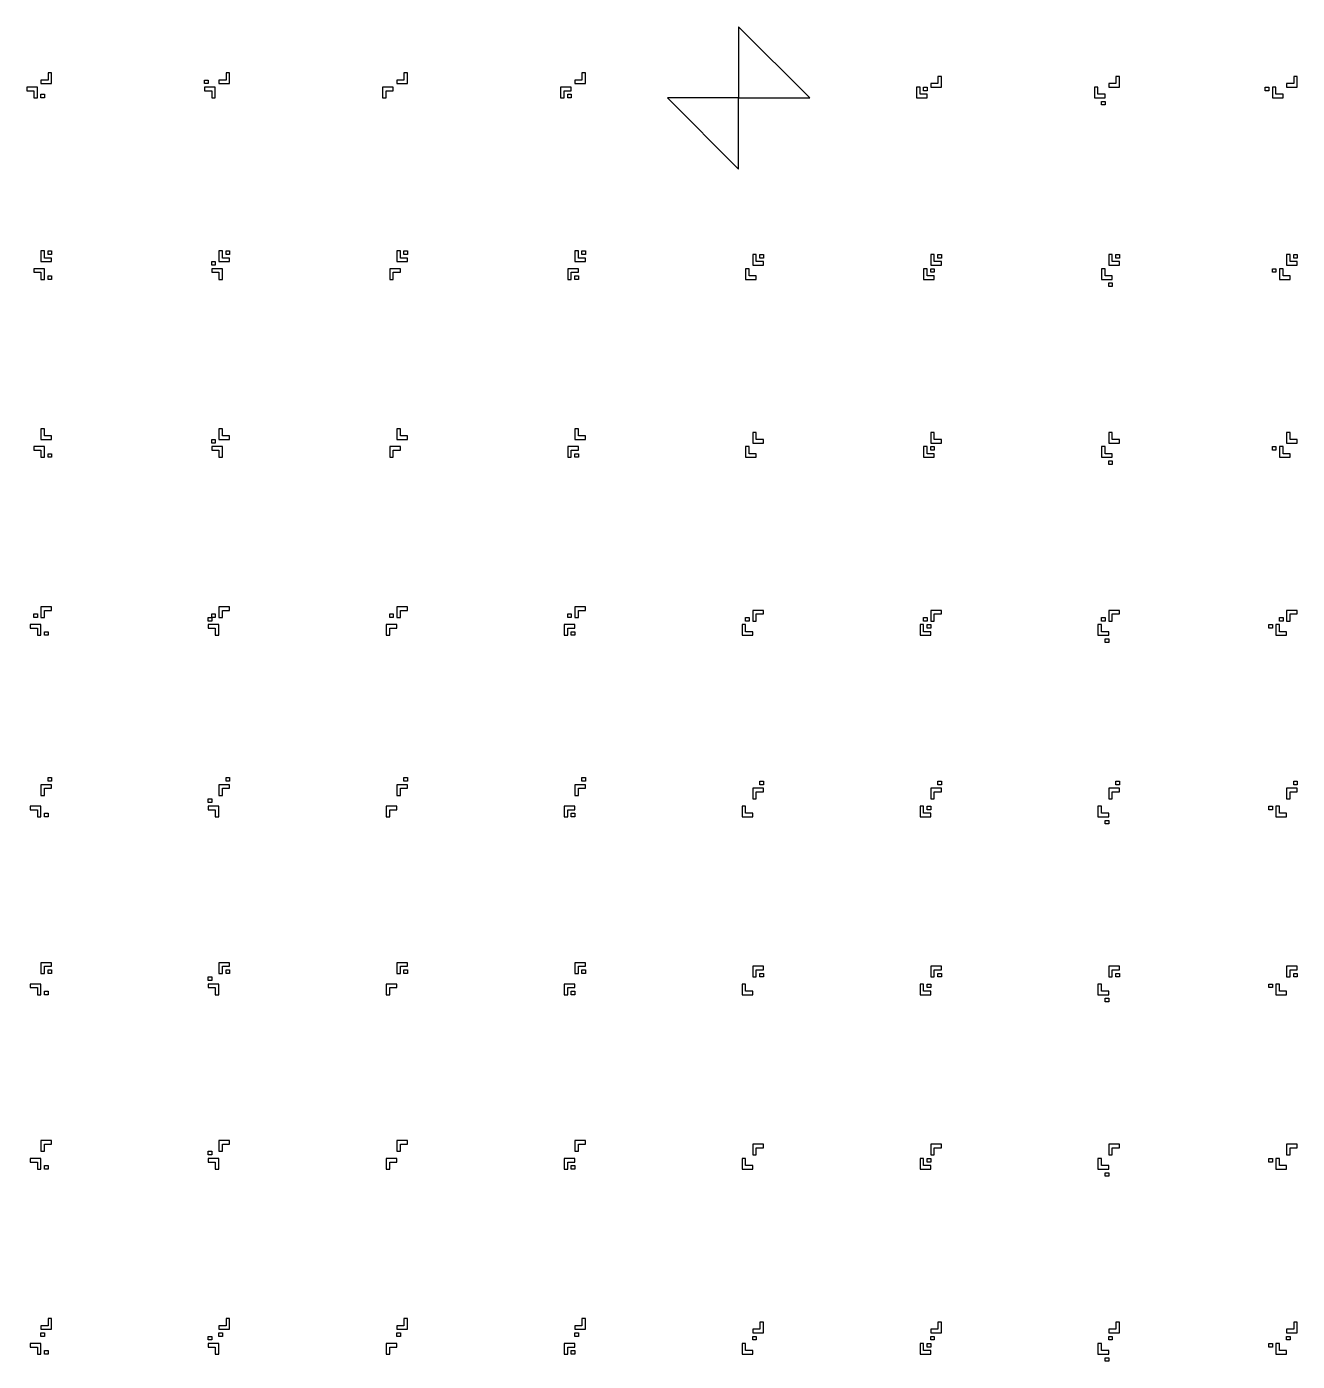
# Model space of a CAD drawing. Extents: x -1486 to 1662, y -1587 to 1493.
# Drawn here: x 154 to 868, y 743 to 1493 of the extents above; entities that cross this region are included whole.
import ezdxf

# ---------------------------------------------------------------- set-up
doc = ezdxf.new("R2010")
doc.units = 0
doc.header["$MEASUREMENT"] = 0
doc.layers.add('255', color=7, linetype='CONTINUOUS')

msp = doc.modelspace()

# ---------------------------------------------------------------- linework, layer by layer
at = {"layer": '255', "color": 7, "linetype": 'Continuous', "ltscale": 0.75, "flags": 128}
for points in [[(554.2798, 1452.710775), (554.2798, 1452.710775), (594.2798, 1452.710775), (594.2798, 1452.710775), (594.2798, 1452.710775), (554.2798, 1492.710775), (554.2798, 1492.710775), (554.2798, 1452.710775)], [(166.2798, 1462.710775), (162.2798, 1462.710775), (162.2798, 1460.710775), (168.2798, 1460.710775), (168.2798, 1466.710775), (166.2798, 1466.710775), (166.2798, 1462.710775)], [(254.2798, 1462.710775), (256.2798, 1462.710775), (256.2798, 1460.710775), (254.2798, 1460.710775), (254.2798, 1462.710775)], [(266.2798, 1462.710775), (262.2798, 1462.710775), (262.2798, 1460.710775), (268.2798, 1460.710775), (268.2798, 1466.710775), (266.2798, 1466.710775), (266.2798, 1462.710775)], [(366.2798, 1462.710775), (362.2798, 1462.710775), (362.2798, 1460.710775), (368.2798, 1460.710775), (368.2798, 1466.710775), (366.2798, 1466.710775), (366.2798, 1462.710775)], [(466.2798, 1462.710775), (462.2798, 1462.710775), (462.2798, 1460.710775), (468.2798, 1460.710775), (468.2798, 1466.710775), (466.2798, 1466.710775), (466.2798, 1462.710775)], [(666.2798, 1460.710775), (662.2798, 1460.710775), (662.2798, 1458.710775), (668.2798, 1458.710775), (668.2798, 1464.710775), (666.2798, 1464.710775), (666.2798, 1460.710775)], [(766.2798, 1460.710775), (762.2798, 1460.710775), (762.2798, 1458.710775), (768.2798, 1458.710775), (768.2798, 1464.710775), (766.2798, 1464.710775), (766.2798, 1460.710775)], [(866.2798, 1460.710775), (862.2798, 1460.710775), (862.2798, 1458.710775), (868.2798, 1458.710775), (868.2798, 1464.710775), (866.2798, 1464.710775), (866.2798, 1460.710775)], [(158.2798, 1456.710775), (158.2798, 1452.710775), (160.2798, 1452.710775), (160.2798, 1458.710775), (154.2798, 1458.710775), (154.2798, 1456.710775), (158.2798, 1456.710775)], [(260.2798, 1458.710775), (254.2798, 1458.710775), (254.2798, 1456.710775), (258.2798, 1456.710775), (258.2798, 1452.710775), (260.2798, 1452.710775), (260.2798, 1458.710775)], [(354.2798, 1458.710775), (354.2798, 1452.710775), (356.2798, 1452.710775), (356.2798, 1456.710775), (360.2798, 1456.710775), (360.2798, 1458.710775), (354.2798, 1458.710775)], [(456.2798, 1456.710775), (460.2798, 1456.710775), (460.2798, 1458.710775), (454.2798, 1458.710775), (454.2798, 1452.710775), (456.2798, 1452.710775), (456.2798, 1456.710775)], [(656.2798, 1454.710775), (656.2798, 1458.710775), (654.2798, 1458.710775), (654.2798, 1452.710775), (660.2798, 1452.710775), (660.2798, 1454.710775), (656.2798, 1454.710775)], [(658.2798, 1458.710775), (660.2798, 1458.710775), (660.2798, 1456.710775), (658.2798, 1456.710775), (658.2798, 1458.710775)], [(756.2798, 1454.710775), (756.2798, 1458.710775), (754.2798, 1458.710775), (754.2798, 1452.710775), (760.2798, 1452.710775), (760.2798, 1454.710775), (756.2798, 1454.710775)], [(850.2798, 1458.710775), (852.2798, 1458.710775), (852.2798, 1456.710775), (850.2798, 1456.710775), (850.2798, 1458.710775)], [(856.2798, 1454.710775), (856.2798, 1458.710775), (854.2798, 1458.710775), (854.2798, 1452.710775), (860.2798, 1452.710775), (860.2798, 1454.710775), (856.2798, 1454.710775)], [(162.2798, 1454.710775), (164.2798, 1454.710775), (164.2798, 1452.710775), (162.2798, 1452.710775), (162.2798, 1454.710775)], [(458.2798, 1454.710775), (460.2798, 1454.710775), (460.2798, 1452.710775), (458.2798, 1452.710775), (458.2798, 1454.710775)], [(758.2798, 1450.710775), (760.2798, 1450.710775), (760.2798, 1448.710775), (758.2798, 1448.710775), (758.2798, 1450.710775)], [(162.2798, 1360.710775), (168.2798, 1360.710775), (168.2798, 1362.710775), (164.2798, 1362.710775), (164.2798, 1366.710775), (162.2798, 1366.710775), (162.2798, 1360.710775)], [(166.2798, 1366.710775), (168.2798, 1366.710775), (168.2798, 1364.710775), (166.2798, 1364.710775), (166.2798, 1366.710775)], [(262.2798, 1360.710775), (268.2798, 1360.710775), (268.2798, 1362.710775), (264.2798, 1362.710775), (264.2798, 1366.710775), (262.2798, 1366.710775), (262.2798, 1360.710775)], [(266.2798, 1366.710775), (268.2798, 1366.710775), (268.2798, 1364.710775), (266.2798, 1364.710775), (266.2798, 1366.710775)], [(362.2798, 1360.710775), (368.2798, 1360.710775), (368.2798, 1362.710775), (364.2798, 1362.710775), (364.2798, 1366.710775), (362.2798, 1366.710775), (362.2798, 1360.710775)], [(366.2798, 1366.710775), (368.2798, 1366.710775), (368.2798, 1364.710775), (366.2798, 1364.710775), (366.2798, 1366.710775)], [(462.2798, 1360.710775), (468.2798, 1360.710775), (468.2798, 1362.710775), (464.2798, 1362.710775), (464.2798, 1366.710775), (462.2798, 1366.710775), (462.2798, 1360.710775)], [(466.2798, 1366.710775), (468.2798, 1366.710775), (468.2798, 1364.710775), (466.2798, 1364.710775), (466.2798, 1366.710775)], [(258.2798, 1360.710775), (260.2798, 1360.710775), (260.2798, 1358.710775), (258.2798, 1358.710775), (258.2798, 1360.710775)], [(562.2798, 1358.710775), (568.2798, 1358.710775), (568.2798, 1360.710775), (564.2798, 1360.710775), (564.2798, 1364.710775), (562.2798, 1364.710775), (562.2798, 1358.710775)], [(566.2798, 1364.710775), (568.2798, 1364.710775), (568.2798, 1362.710775), (566.2798, 1362.710775), (566.2798, 1364.710775)], [(662.2798, 1358.710775), (668.2798, 1358.710775), (668.2798, 1360.710775), (664.2798, 1360.710775), (664.2798, 1364.710775), (662.2798, 1364.710775), (662.2798, 1358.710775)], [(666.2798, 1364.710775), (668.2798, 1364.710775), (668.2798, 1362.710775), (666.2798, 1362.710775), (666.2798, 1364.710775)], [(762.2798, 1358.710775), (768.2798, 1358.710775), (768.2798, 1360.710775), (764.2798, 1360.710775), (764.2798, 1364.710775), (762.2798, 1364.710775), (762.2798, 1358.710775)], [(766.2798, 1364.710775), (768.2798, 1364.710775), (768.2798, 1362.710775), (766.2798, 1362.710775), (766.2798, 1364.710775)], [(862.2798, 1358.710775), (868.2798, 1358.710775), (868.2798, 1360.710775), (864.2798, 1360.710775), (864.2798, 1364.710775), (862.2798, 1364.710775), (862.2798, 1358.710775)], [(866.2798, 1364.710775), (868.2798, 1364.710775), (868.2798, 1362.710775), (866.2798, 1362.710775), (866.2798, 1364.710775)], [(162.2798, 1354.710775), (162.2798, 1350.710775), (164.2798, 1350.710775), (164.2798, 1356.710775), (158.2798, 1356.710775), (158.2798, 1354.710775), (162.2798, 1354.710775)], [(166.2798, 1352.710775), (168.2798, 1352.710775), (168.2798, 1350.710775), (166.2798, 1350.710775), (166.2798, 1352.710775)], [(264.2798, 1356.710775), (258.2798, 1356.710775), (258.2798, 1354.710775), (262.2798, 1354.710775), (262.2798, 1350.710775), (264.2798, 1350.710775), (264.2798, 1356.710775)], [(358.2798, 1356.710775), (358.2798, 1350.710775), (360.2798, 1350.710775), (360.2798, 1354.710775), (364.2798, 1354.710775), (364.2798, 1356.710775), (358.2798, 1356.710775)], [(460.2798, 1354.710775), (464.2798, 1354.710775), (464.2798, 1356.710775), (458.2798, 1356.710775), (458.2798, 1350.710775), (460.2798, 1350.710775), (460.2798, 1354.710775)], [(462.2798, 1352.710775), (464.2798, 1352.710775), (464.2798, 1350.710775), (462.2798, 1350.710775), (462.2798, 1352.710775)], [(558.2798, 1350.710775), (564.2798, 1350.710775), (564.2798, 1352.710775), (560.2798, 1352.710775), (560.2798, 1356.710775), (558.2798, 1356.710775), (558.2798, 1350.710775)], [(660.2798, 1352.710775), (660.2798, 1356.710775), (658.2798, 1356.710775), (658.2798, 1350.710775), (664.2798, 1350.710775), (664.2798, 1352.710775), (660.2798, 1352.710775)], [(662.2798, 1356.710775), (664.2798, 1356.710775), (664.2798, 1354.710775), (662.2798, 1354.710775), (662.2798, 1356.710775)], [(760.2798, 1352.710775), (760.2798, 1356.710775), (758.2798, 1356.710775), (758.2798, 1350.710775), (764.2798, 1350.710775), (764.2798, 1352.710775), (760.2798, 1352.710775)], [(854.2798, 1356.710775), (856.2798, 1356.710775), (856.2798, 1354.710775), (854.2798, 1354.710775), (854.2798, 1356.710775)], [(860.2798, 1352.710775), (860.2798, 1356.710775), (858.2798, 1356.710775), (858.2798, 1350.710775), (864.2798, 1350.710775), (864.2798, 1352.710775), (860.2798, 1352.710775)], [(762.2798, 1348.710775), (764.2798, 1348.710775), (764.2798, 1346.710775), (762.2798, 1346.710775), (762.2798, 1348.710775)], [(164.2798, 1262.710775), (164.2798, 1266.710775), (162.2798, 1266.710775), (162.2798, 1260.710775), (168.2798, 1260.710775), (168.2798, 1262.710775), (164.2798, 1262.710775)], [(258.2798, 1260.710775), (260.2798, 1260.710775), (260.2798, 1258.710775), (258.2798, 1258.710775), (258.2798, 1260.710775)], [(264.2798, 1262.710775), (264.2798, 1266.710775), (262.2798, 1266.710775), (262.2798, 1260.710775), (268.2798, 1260.710775), (268.2798, 1262.710775), (264.2798, 1262.710775)], [(364.2798, 1262.710775), (364.2798, 1266.710775), (362.2798, 1266.710775), (362.2798, 1260.710775), (368.2798, 1260.710775), (368.2798, 1262.710775), (364.2798, 1262.710775)], [(464.2798, 1262.710775), (464.2798, 1266.710775), (462.2798, 1266.710775), (462.2798, 1260.710775), (468.2798, 1260.710775), (468.2798, 1262.710775), (464.2798, 1262.710775)], [(564.2798, 1260.710775), (564.2798, 1264.710775), (562.2798, 1264.710775), (562.2798, 1258.710775), (568.2798, 1258.710775), (568.2798, 1260.710775), (564.2798, 1260.710775)], [(664.2798, 1260.710775), (664.2798, 1264.710775), (662.2798, 1264.710775), (662.2798, 1258.710775), (668.2798, 1258.710775), (668.2798, 1260.710775), (664.2798, 1260.710775)], [(764.2798, 1260.710775), (764.2798, 1264.710775), (762.2798, 1264.710775), (762.2798, 1258.710775), (768.2798, 1258.710775), (768.2798, 1260.710775), (764.2798, 1260.710775)], [(864.2798, 1260.710775), (864.2798, 1264.710775), (862.2798, 1264.710775), (862.2798, 1258.710775), (868.2798, 1258.710775), (868.2798, 1260.710775), (864.2798, 1260.710775)], [(162.2798, 1254.710775), (162.2798, 1250.710775), (164.2798, 1250.710775), (164.2798, 1256.710775), (158.2798, 1256.710775), (158.2798, 1254.710775), (162.2798, 1254.710775)], [(166.2798, 1252.710775), (168.2798, 1252.710775), (168.2798, 1250.710775), (166.2798, 1250.710775), (166.2798, 1252.710775)], [(264.2798, 1256.710775), (258.2798, 1256.710775), (258.2798, 1254.710775), (262.2798, 1254.710775), (262.2798, 1250.710775), (264.2798, 1250.710775), (264.2798, 1256.710775)], [(358.2798, 1256.710775), (358.2798, 1250.710775), (360.2798, 1250.710775), (360.2798, 1254.710775), (364.2798, 1254.710775), (364.2798, 1256.710775), (358.2798, 1256.710775)], [(460.2798, 1254.710775), (464.2798, 1254.710775), (464.2798, 1256.710775), (458.2798, 1256.710775), (458.2798, 1250.710775), (460.2798, 1250.710775), (460.2798, 1254.710775)], [(462.2798, 1252.710775), (464.2798, 1252.710775), (464.2798, 1250.710775), (462.2798, 1250.710775), (462.2798, 1252.710775)], [(558.2798, 1250.710775), (564.2798, 1250.710775), (564.2798, 1252.710775), (560.2798, 1252.710775), (560.2798, 1256.710775), (558.2798, 1256.710775), (558.2798, 1250.710775)], [(660.2798, 1252.710775), (660.2798, 1256.710775), (658.2798, 1256.710775), (658.2798, 1250.710775), (664.2798, 1250.710775), (664.2798, 1252.710775), (660.2798, 1252.710775)], [(662.2798, 1256.710775), (664.2798, 1256.710775), (664.2798, 1254.710775), (662.2798, 1254.710775), (662.2798, 1256.710775)], [(760.2798, 1252.710775), (760.2798, 1256.710775), (758.2798, 1256.710775), (758.2798, 1250.710775), (764.2798, 1250.710775), (764.2798, 1252.710775), (760.2798, 1252.710775)], [(854.2798, 1256.710775), (856.2798, 1256.710775), (856.2798, 1254.710775), (854.2798, 1254.710775), (854.2798, 1256.710775)], [(860.2798, 1252.710775), (860.2798, 1256.710775), (858.2798, 1256.710775), (858.2798, 1250.710775), (864.2798, 1250.710775), (864.2798, 1252.710775), (860.2798, 1252.710775)], [(762.2798, 1248.710775), (764.2798, 1248.710775), (764.2798, 1246.710775), (762.2798, 1246.710775), (762.2798, 1248.710775)], [(158.2798, 1162.710775), (160.2798, 1162.710775), (160.2798, 1160.710775), (158.2798, 1160.710775), (158.2798, 1162.710775)], [(164.2798, 1164.710775), (168.2798, 1164.710775), (168.2798, 1166.710775), (162.2798, 1166.710775), (162.2798, 1160.710775), (164.2798, 1160.710775), (164.2798, 1164.710775)], [(258.2798, 1162.710775), (260.2798, 1162.710775), (260.2798, 1160.710775), (258.2798, 1160.710775), (258.2798, 1162.710775)], [(264.2798, 1164.710775), (268.2798, 1164.710775), (268.2798, 1166.710775), (262.2798, 1166.710775), (262.2798, 1160.710775), (264.2798, 1160.710775), (264.2798, 1164.710775)], [(358.2798, 1162.710775), (360.2798, 1162.710775), (360.2798, 1160.710775), (358.2798, 1160.710775), (358.2798, 1162.710775)], [(364.2798, 1164.710775), (368.2798, 1164.710775), (368.2798, 1166.710775), (362.2798, 1166.710775), (362.2798, 1160.710775), (364.2798, 1160.710775), (364.2798, 1164.710775)], [(458.2798, 1162.710775), (460.2798, 1162.710775), (460.2798, 1160.710775), (458.2798, 1160.710775), (458.2798, 1162.710775)], [(464.2798, 1164.710775), (468.2798, 1164.710775), (468.2798, 1166.710775), (462.2798, 1166.710775), (462.2798, 1160.710775), (464.2798, 1160.710775), (464.2798, 1164.710775)], [(564.2798, 1162.710775), (568.2798, 1162.710775), (568.2798, 1164.710775), (562.2798, 1164.710775), (562.2798, 1158.710775), (564.2798, 1158.710775), (564.2798, 1162.710775)], [(664.2798, 1162.710775), (668.2798, 1162.710775), (668.2798, 1164.710775), (662.2798, 1164.710775), (662.2798, 1158.710775), (664.2798, 1158.710775), (664.2798, 1162.710775)], [(764.2798, 1162.710775), (768.2798, 1162.710775), (768.2798, 1164.710775), (762.2798, 1164.710775), (762.2798, 1158.710775), (764.2798, 1158.710775), (764.2798, 1162.710775)], [(864.2798, 1162.710775), (868.2798, 1162.710775), (868.2798, 1164.710775), (862.2798, 1164.710775), (862.2798, 1158.710775), (864.2798, 1158.710775), (864.2798, 1162.710775)], [(160.2798, 1154.710775), (160.2798, 1150.710775), (162.2798, 1150.710775), (162.2798, 1156.710775), (156.2798, 1156.710775), (156.2798, 1154.710775), (160.2798, 1154.710775)], [(256.2798, 1160.710775), (258.2798, 1160.710775), (258.2798, 1158.710775), (256.2798, 1158.710775), (256.2798, 1160.710775)], [(262.2798, 1156.710775), (256.2798, 1156.710775), (256.2798, 1154.710775), (260.2798, 1154.710775), (260.2798, 1150.710775), (262.2798, 1150.710775), (262.2798, 1156.710775)], [(356.2798, 1156.710775), (356.2798, 1150.710775), (358.2798, 1150.710775), (358.2798, 1154.710775), (362.2798, 1154.710775), (362.2798, 1156.710775), (356.2798, 1156.710775)], [(458.2798, 1154.710775), (462.2798, 1154.710775), (462.2798, 1156.710775), (456.2798, 1156.710775), (456.2798, 1150.710775), (458.2798, 1150.710775), (458.2798, 1154.710775)], [(556.2798, 1150.710775), (562.2798, 1150.710775), (562.2798, 1152.710775), (558.2798, 1152.710775), (558.2798, 1156.710775), (556.2798, 1156.710775), (556.2798, 1150.710775)], [(558.2798, 1160.710775), (560.2798, 1160.710775), (560.2798, 1158.710775), (558.2798, 1158.710775), (558.2798, 1160.710775)], [(658.2798, 1152.710775), (658.2798, 1156.710775), (656.2798, 1156.710775), (656.2798, 1150.710775), (662.2798, 1150.710775), (662.2798, 1152.710775), (658.2798, 1152.710775)], [(658.2798, 1160.710775), (660.2798, 1160.710775), (660.2798, 1158.710775), (658.2798, 1158.710775), (658.2798, 1160.710775)], [(660.2798, 1156.710775), (662.2798, 1156.710775), (662.2798, 1154.710775), (660.2798, 1154.710775), (660.2798, 1156.710775)], [(758.2798, 1152.710775), (758.2798, 1156.710775), (756.2798, 1156.710775), (756.2798, 1150.710775), (762.2798, 1150.710775), (762.2798, 1152.710775), (758.2798, 1152.710775)], [(758.2798, 1160.710775), (760.2798, 1160.710775), (760.2798, 1158.710775), (758.2798, 1158.710775), (758.2798, 1160.710775)], [(852.2798, 1156.710775), (854.2798, 1156.710775), (854.2798, 1154.710775), (852.2798, 1154.710775), (852.2798, 1156.710775)], [(858.2798, 1152.710775), (858.2798, 1156.710775), (856.2798, 1156.710775), (856.2798, 1150.710775), (862.2798, 1150.710775), (862.2798, 1152.710775), (858.2798, 1152.710775)], [(858.2798, 1160.710775), (860.2798, 1160.710775), (860.2798, 1158.710775), (858.2798, 1158.710775), (858.2798, 1160.710775)], [(164.2798, 1152.710775), (166.2798, 1152.710775), (166.2798, 1150.710775), (164.2798, 1150.710775), (164.2798, 1152.710775)], [(460.2798, 1152.710775), (462.2798, 1152.710775), (462.2798, 1150.710775), (460.2798, 1150.710775), (460.2798, 1152.710775)], [(760.2798, 1148.710775), (762.2798, 1148.710775), (762.2798, 1146.710775), (760.2798, 1146.710775), (760.2798, 1148.710775)], [(162.2798, 1066.710775), (162.2798, 1060.710775), (164.2798, 1060.710775), (164.2798, 1064.710775), (168.2798, 1064.710775), (168.2798, 1066.710775), (162.2798, 1066.710775)], [(166.2798, 1070.710775), (168.2798, 1070.710775), (168.2798, 1068.710775), (166.2798, 1068.710775), (166.2798, 1070.710775)], [(262.2798, 1066.710775), (262.2798, 1060.710775), (264.2798, 1060.710775), (264.2798, 1064.710775), (268.2798, 1064.710775), (268.2798, 1066.710775), (262.2798, 1066.710775)], [(266.2798, 1070.710775), (268.2798, 1070.710775), (268.2798, 1068.710775), (266.2798, 1068.710775), (266.2798, 1070.710775)], [(362.2798, 1066.710775), (362.2798, 1060.710775), (364.2798, 1060.710775), (364.2798, 1064.710775), (368.2798, 1064.710775), (368.2798, 1066.710775), (362.2798, 1066.710775)], [(366.2798, 1070.710775), (368.2798, 1070.710775), (368.2798, 1068.710775), (366.2798, 1068.710775), (366.2798, 1070.710775)], [(462.2798, 1066.710775), (462.2798, 1060.710775), (464.2798, 1060.710775), (464.2798, 1064.710775), (468.2798, 1064.710775), (468.2798, 1066.710775), (462.2798, 1066.710775)], [(466.2798, 1070.710775), (468.2798, 1070.710775), (468.2798, 1068.710775), (466.2798, 1068.710775), (466.2798, 1070.710775)], [(566.2798, 1068.710775), (568.2798, 1068.710775), (568.2798, 1066.710775), (566.2798, 1066.710775), (566.2798, 1068.710775)], [(666.2798, 1068.710775), (668.2798, 1068.710775), (668.2798, 1066.710775), (666.2798, 1066.710775), (666.2798, 1068.710775)], [(766.2798, 1068.710775), (768.2798, 1068.710775), (768.2798, 1066.710775), (766.2798, 1066.710775), (766.2798, 1068.710775)], [(866.2798, 1068.710775), (868.2798, 1068.710775), (868.2798, 1066.710775), (866.2798, 1066.710775), (866.2798, 1068.710775)], [(256.2798, 1058.710775), (258.2798, 1058.710775), (258.2798, 1056.710775), (256.2798, 1056.710775), (256.2798, 1058.710775)], [(562.2798, 1064.710775), (562.2798, 1058.710775), (564.2798, 1058.710775), (564.2798, 1062.710775), (568.2798, 1062.710775), (568.2798, 1064.710775), (562.2798, 1064.710775)], [(662.2798, 1064.710775), (662.2798, 1058.710775), (664.2798, 1058.710775), (664.2798, 1062.710775), (668.2798, 1062.710775), (668.2798, 1064.710775), (662.2798, 1064.710775)], [(762.2798, 1064.710775), (762.2798, 1058.710775), (764.2798, 1058.710775), (764.2798, 1062.710775), (768.2798, 1062.710775), (768.2798, 1064.710775), (762.2798, 1064.710775)], [(862.2798, 1064.710775), (862.2798, 1058.710775), (864.2798, 1058.710775), (864.2798, 1062.710775), (868.2798, 1062.710775), (868.2798, 1064.710775), (862.2798, 1064.710775)], [(160.2798, 1052.710775), (160.2798, 1048.710775), (162.2798, 1048.710775), (162.2798, 1054.710775), (156.2798, 1054.710775), (156.2798, 1052.710775), (160.2798, 1052.710775)], [(164.2798, 1050.710775), (166.2798, 1050.710775), (166.2798, 1048.710775), (164.2798, 1048.710775), (164.2798, 1050.710775)], [(262.2798, 1054.710775), (256.2798, 1054.710775), (256.2798, 1052.710775), (260.2798, 1052.710775), (260.2798, 1048.710775), (262.2798, 1048.710775), (262.2798, 1054.710775)], [(356.2798, 1054.710775), (356.2798, 1048.710775), (358.2798, 1048.710775), (358.2798, 1052.710775), (362.2798, 1052.710775), (362.2798, 1054.710775), (356.2798, 1054.710775)], [(458.2798, 1052.710775), (462.2798, 1052.710775), (462.2798, 1054.710775), (456.2798, 1054.710775), (456.2798, 1048.710775), (458.2798, 1048.710775), (458.2798, 1052.710775)], [(460.2798, 1050.710775), (462.2798, 1050.710775), (462.2798, 1048.710775), (460.2798, 1048.710775), (460.2798, 1050.710775)], [(556.2798, 1048.710775), (562.2798, 1048.710775), (562.2798, 1050.710775), (558.2798, 1050.710775), (558.2798, 1054.710775), (556.2798, 1054.710775), (556.2798, 1048.710775)], [(658.2798, 1050.710775), (658.2798, 1054.710775), (656.2798, 1054.710775), (656.2798, 1048.710775), (662.2798, 1048.710775), (662.2798, 1050.710775), (658.2798, 1050.710775)], [(660.2798, 1054.710775), (662.2798, 1054.710775), (662.2798, 1052.710775), (660.2798, 1052.710775), (660.2798, 1054.710775)], [(758.2798, 1050.710775), (758.2798, 1054.710775), (756.2798, 1054.710775), (756.2798, 1048.710775), (762.2798, 1048.710775), (762.2798, 1050.710775), (758.2798, 1050.710775)], [(852.2798, 1054.710775), (854.2798, 1054.710775), (854.2798, 1052.710775), (852.2798, 1052.710775), (852.2798, 1054.710775)], [(858.2798, 1050.710775), (858.2798, 1054.710775), (856.2798, 1054.710775), (856.2798, 1048.710775), (862.2798, 1048.710775), (862.2798, 1050.710775), (858.2798, 1050.710775)], [(760.2798, 1046.710775), (762.2798, 1046.710775), (762.2798, 1044.710775), (760.2798, 1044.710775), (760.2798, 1046.710775)], [(164.2798, 964.710775), (168.2798, 964.710775), (168.2798, 966.710775), (162.2798, 966.710775), (162.2798, 960.710775), (164.2798, 960.710775), (164.2798, 964.710775)], [(166.2798, 962.710775), (168.2798, 962.710775), (168.2798, 960.710775), (166.2798, 960.710775), (166.2798, 962.710775)], [(264.2798, 964.710775), (268.2798, 964.710775), (268.2798, 966.710775), (262.2798, 966.710775), (262.2798, 960.710775), (264.2798, 960.710775), (264.2798, 964.710775)], [(266.2798, 962.710775), (268.2798, 962.710775), (268.2798, 960.710775), (266.2798, 960.710775), (266.2798, 962.710775)], [(364.2798, 964.710775), (368.2798, 964.710775), (368.2798, 966.710775), (362.2798, 966.710775), (362.2798, 960.710775), (364.2798, 960.710775), (364.2798, 964.710775)], [(366.2798, 962.710775), (368.2798, 962.710775), (368.2798, 960.710775), (366.2798, 960.710775), (366.2798, 962.710775)], [(464.2798, 964.710775), (468.2798, 964.710775), (468.2798, 966.710775), (462.2798, 966.710775), (462.2798, 960.710775), (464.2798, 960.710775), (464.2798, 964.710775)], [(466.2798, 962.710775), (468.2798, 962.710775), (468.2798, 960.710775), (466.2798, 960.710775), (466.2798, 962.710775)], [(564.2798, 962.710775), (568.2798, 962.710775), (568.2798, 964.710775), (562.2798, 964.710775), (562.2798, 958.710775), (564.2798, 958.710775), (564.2798, 962.710775)], [(566.2798, 960.710775), (568.2798, 960.710775), (568.2798, 958.710775), (566.2798, 958.710775), (566.2798, 960.710775)], [(664.2798, 962.710775), (668.2798, 962.710775), (668.2798, 964.710775), (662.2798, 964.710775), (662.2798, 958.710775), (664.2798, 958.710775), (664.2798, 962.710775)], [(666.2798, 960.710775), (668.2798, 960.710775), (668.2798, 958.710775), (666.2798, 958.710775), (666.2798, 960.710775)], [(764.2798, 962.710775), (768.2798, 962.710775), (768.2798, 964.710775), (762.2798, 964.710775), (762.2798, 958.710775), (764.2798, 958.710775), (764.2798, 962.710775)], [(766.2798, 960.710775), (768.2798, 960.710775), (768.2798, 958.710775), (766.2798, 958.710775), (766.2798, 960.710775)], [(864.2798, 962.710775), (868.2798, 962.710775), (868.2798, 964.710775), (862.2798, 964.710775), (862.2798, 958.710775), (864.2798, 958.710775), (864.2798, 962.710775)], [(866.2798, 960.710775), (868.2798, 960.710775), (868.2798, 958.710775), (866.2798, 958.710775), (866.2798, 960.710775)], [(160.2798, 952.710775), (160.2798, 948.710775), (162.2798, 948.710775), (162.2798, 954.710775), (156.2798, 954.710775), (156.2798, 952.710775), (160.2798, 952.710775)], [(256.2798, 958.710775), (258.2798, 958.710775), (258.2798, 956.710775), (256.2798, 956.710775), (256.2798, 958.710775)], [(262.2798, 954.710775), (256.2798, 954.710775), (256.2798, 952.710775), (260.2798, 952.710775), (260.2798, 948.710775), (262.2798, 948.710775), (262.2798, 954.710775)], [(356.2798, 954.710775), (356.2798, 948.710775), (358.2798, 948.710775), (358.2798, 952.710775), (362.2798, 952.710775), (362.2798, 954.710775), (356.2798, 954.710775)], [(458.2798, 952.710775), (462.2798, 952.710775), (462.2798, 954.710775), (456.2798, 954.710775), (456.2798, 948.710775), (458.2798, 948.710775), (458.2798, 952.710775)], [(556.2798, 948.710775), (562.2798, 948.710775), (562.2798, 950.710775), (558.2798, 950.710775), (558.2798, 954.710775), (556.2798, 954.710775), (556.2798, 948.710775)], [(658.2798, 950.710775), (658.2798, 954.710775), (656.2798, 954.710775), (656.2798, 948.710775), (662.2798, 948.710775), (662.2798, 950.710775), (658.2798, 950.710775)], [(660.2798, 954.710775), (662.2798, 954.710775), (662.2798, 952.710775), (660.2798, 952.710775), (660.2798, 954.710775)], [(758.2798, 950.710775), (758.2798, 954.710775), (756.2798, 954.710775), (756.2798, 948.710775), (762.2798, 948.710775), (762.2798, 950.710775), (758.2798, 950.710775)], [(852.2798, 954.710775), (854.2798, 954.710775), (854.2798, 952.710775), (852.2798, 952.710775), (852.2798, 954.710775)], [(858.2798, 950.710775), (858.2798, 954.710775), (856.2798, 954.710775), (856.2798, 948.710775), (862.2798, 948.710775), (862.2798, 950.710775), (858.2798, 950.710775)], [(164.2798, 950.710775), (166.2798, 950.710775), (166.2798, 948.710775), (164.2798, 948.710775), (164.2798, 950.710775)], [(460.2798, 950.710775), (462.2798, 950.710775), (462.2798, 948.710775), (460.2798, 948.710775), (460.2798, 950.710775)], [(760.2798, 946.710775), (762.2798, 946.710775), (762.2798, 944.710775), (760.2798, 944.710775), (760.2798, 946.710775)], [(162.2798, 866.710775), (162.2798, 860.710775), (164.2798, 860.710775), (164.2798, 864.710775), (168.2798, 864.710775), (168.2798, 866.710775), (162.2798, 866.710775)], [(262.2798, 866.710775), (262.2798, 860.710775), (264.2798, 860.710775), (264.2798, 864.710775), (268.2798, 864.710775), (268.2798, 866.710775), (262.2798, 866.710775)], [(362.2798, 866.710775), (362.2798, 860.710775), (364.2798, 860.710775), (364.2798, 864.710775), (368.2798, 864.710775), (368.2798, 866.710775), (362.2798, 866.710775)], [(462.2798, 866.710775), (462.2798, 860.710775), (464.2798, 860.710775), (464.2798, 864.710775), (468.2798, 864.710775), (468.2798, 866.710775), (462.2798, 866.710775)], [(562.2798, 864.710775), (562.2798, 858.710775), (564.2798, 858.710775), (564.2798, 862.710775), (568.2798, 862.710775), (568.2798, 864.710775), (562.2798, 864.710775)], [(662.2798, 864.710775), (662.2798, 858.710775), (664.2798, 858.710775), (664.2798, 862.710775), (668.2798, 862.710775), (668.2798, 864.710775), (662.2798, 864.710775)], [(762.2798, 864.710775), (762.2798, 858.710775), (764.2798, 858.710775), (764.2798, 862.710775), (768.2798, 862.710775), (768.2798, 864.710775), (762.2798, 864.710775)], [(862.2798, 864.710775), (862.2798, 858.710775), (864.2798, 858.710775), (864.2798, 862.710775), (868.2798, 862.710775), (868.2798, 864.710775), (862.2798, 864.710775)], [(160.2798, 854.710775), (160.2798, 850.710775), (162.2798, 850.710775), (162.2798, 856.710775), (156.2798, 856.710775), (156.2798, 854.710775), (160.2798, 854.710775)], [(256.2798, 860.710775), (258.2798, 860.710775), (258.2798, 858.710775), (256.2798, 858.710775), (256.2798, 860.710775)], [(262.2798, 856.710775), (256.2798, 856.710775), (256.2798, 854.710775), (260.2798, 854.710775), (260.2798, 850.710775), (262.2798, 850.710775), (262.2798, 856.710775)], [(356.2798, 856.710775), (356.2798, 850.710775), (358.2798, 850.710775), (358.2798, 854.710775), (362.2798, 854.710775), (362.2798, 856.710775), (356.2798, 856.710775)], [(458.2798, 854.710775), (462.2798, 854.710775), (462.2798, 856.710775), (456.2798, 856.710775), (456.2798, 850.710775), (458.2798, 850.710775), (458.2798, 854.710775)], [(556.2798, 850.710775), (562.2798, 850.710775), (562.2798, 852.710775), (558.2798, 852.710775), (558.2798, 856.710775), (556.2798, 856.710775), (556.2798, 850.710775)], [(658.2798, 852.710775), (658.2798, 856.710775), (656.2798, 856.710775), (656.2798, 850.710775), (662.2798, 850.710775), (662.2798, 852.710775), (658.2798, 852.710775)], [(660.2798, 856.710775), (662.2798, 856.710775), (662.2798, 854.710775), (660.2798, 854.710775), (660.2798, 856.710775)], [(758.2798, 852.710775), (758.2798, 856.710775), (756.2798, 856.710775), (756.2798, 850.710775), (762.2798, 850.710775), (762.2798, 852.710775), (758.2798, 852.710775)], [(852.2798, 856.710775), (854.2798, 856.710775), (854.2798, 854.710775), (852.2798, 854.710775), (852.2798, 856.710775)], [(858.2798, 852.710775), (858.2798, 856.710775), (856.2798, 856.710775), (856.2798, 850.710775), (862.2798, 850.710775), (862.2798, 852.710775), (858.2798, 852.710775)], [(164.2798, 852.710775), (166.2798, 852.710775), (166.2798, 850.710775), (164.2798, 850.710775), (164.2798, 852.710775)], [(460.2798, 852.710775), (462.2798, 852.710775), (462.2798, 850.710775), (460.2798, 850.710775), (460.2798, 852.710775)], [(760.2798, 848.710775), (762.2798, 848.710775), (762.2798, 846.710775), (760.2798, 846.710775), (760.2798, 848.710775)], [(168.2798, 760.710775), (168.2798, 766.710775), (166.2798, 766.710775), (166.2798, 762.710775), (162.2798, 762.710775), (162.2798, 760.710775), (168.2798, 760.710775)], [(268.2798, 760.710775), (268.2798, 766.710775), (266.2798, 766.710775), (266.2798, 762.710775), (262.2798, 762.710775), (262.2798, 760.710775), (268.2798, 760.710775)], [(368.2798, 760.710775), (368.2798, 766.710775), (366.2798, 766.710775), (366.2798, 762.710775), (362.2798, 762.710775), (362.2798, 760.710775), (368.2798, 760.710775)], [(468.2798, 760.710775), (468.2798, 766.710775), (466.2798, 766.710775), (466.2798, 762.710775), (462.2798, 762.710775), (462.2798, 760.710775), (468.2798, 760.710775)], [(162.2798, 758.710775), (164.2798, 758.710775), (164.2798, 756.710775), (162.2798, 756.710775), (162.2798, 758.710775)], [(262.2798, 758.710775), (264.2798, 758.710775), (264.2798, 756.710775), (262.2798, 756.710775), (262.2798, 758.710775)], [(362.2798, 758.710775), (364.2798, 758.710775), (364.2798, 756.710775), (362.2798, 756.710775), (362.2798, 758.710775)], [(462.2798, 758.710775), (464.2798, 758.710775), (464.2798, 756.710775), (462.2798, 756.710775), (462.2798, 758.710775)], [(568.2798, 758.710775), (568.2798, 764.710775), (566.2798, 764.710775), (566.2798, 760.710775), (562.2798, 760.710775), (562.2798, 758.710775), (568.2798, 758.710775)], [(668.2798, 758.710775), (668.2798, 764.710775), (666.2798, 764.710775), (666.2798, 760.710775), (662.2798, 760.710775), (662.2798, 758.710775), (668.2798, 758.710775)], [(768.2798, 758.710775), (768.2798, 764.710775), (766.2798, 764.710775), (766.2798, 760.710775), (762.2798, 760.710775), (762.2798, 758.710775), (768.2798, 758.710775)], [(868.2798, 758.710775), (868.2798, 764.710775), (866.2798, 764.710775), (866.2798, 760.710775), (862.2798, 760.710775), (862.2798, 758.710775), (868.2798, 758.710775)], [(160.2798, 750.710775), (160.2798, 746.710775), (162.2798, 746.710775), (162.2798, 752.710775), (156.2798, 752.710775), (156.2798, 750.710775), (160.2798, 750.710775)], [(256.2798, 756.710775), (258.2798, 756.710775), (258.2798, 754.710775), (256.2798, 754.710775), (256.2798, 756.710775)], [(262.2798, 752.710775), (256.2798, 752.710775), (256.2798, 750.710775), (260.2798, 750.710775), (260.2798, 746.710775), (262.2798, 746.710775), (262.2798, 752.710775)], [(356.2798, 752.710775), (356.2798, 746.710775), (358.2798, 746.710775), (358.2798, 750.710775), (362.2798, 750.710775), (362.2798, 752.710775), (356.2798, 752.710775)], [(458.2798, 750.710775), (462.2798, 750.710775), (462.2798, 752.710775), (456.2798, 752.710775), (456.2798, 746.710775), (458.2798, 746.710775), (458.2798, 750.710775)], [(556.2798, 746.710775), (562.2798, 746.710775), (562.2798, 748.710775), (558.2798, 748.710775), (558.2798, 752.710775), (556.2798, 752.710775), (556.2798, 746.710775)], [(562.2798, 756.710775), (564.2798, 756.710775), (564.2798, 754.710775), (562.2798, 754.710775), (562.2798, 756.710775)], [(658.2798, 748.710775), (658.2798, 752.710775), (656.2798, 752.710775), (656.2798, 746.710775), (662.2798, 746.710775), (662.2798, 748.710775), (658.2798, 748.710775)], [(660.2798, 752.710775), (662.2798, 752.710775), (662.2798, 750.710775), (660.2798, 750.710775), (660.2798, 752.710775)], [(662.2798, 756.710775), (664.2798, 756.710775), (664.2798, 754.710775), (662.2798, 754.710775), (662.2798, 756.710775)], [(758.2798, 748.710775), (758.2798, 752.710775), (756.2798, 752.710775), (756.2798, 746.710775), (762.2798, 746.710775), (762.2798, 748.710775), (758.2798, 748.710775)], [(762.2798, 756.710775), (764.2798, 756.710775), (764.2798, 754.710775), (762.2798, 754.710775), (762.2798, 756.710775)], [(852.2798, 752.710775), (854.2798, 752.710775), (854.2798, 750.710775), (852.2798, 750.710775), (852.2798, 752.710775)], [(858.2798, 748.710775), (858.2798, 752.710775), (856.2798, 752.710775), (856.2798, 746.710775), (862.2798, 746.710775), (862.2798, 748.710775), (858.2798, 748.710775)], [(862.2798, 756.710775), (864.2798, 756.710775), (864.2798, 754.710775), (862.2798, 754.710775), (862.2798, 756.710775)], [(164.2798, 748.710775), (166.2798, 748.710775), (166.2798, 746.710775), (164.2798, 746.710775), (164.2798, 748.710775)], [(460.2798, 748.710775), (462.2798, 748.710775), (462.2798, 746.710775), (460.2798, 746.710775), (460.2798, 748.710775)], [(760.2798, 744.710775), (762.2798, 744.710775), (762.2798, 742.710775), (760.2798, 742.710775), (760.2798, 744.710775)]]:
    msp.add_lwpolyline(points, close=True, dxfattribs=at)
at = {"layer": '255', "color": 7, "linetype": 'Continuous', "ltscale": 2, "flags": 128}
msp.add_lwpolyline([(554.2798, 1452.710775), (514.2798, 1452.710775), (514.2798, 1452.710775), (554.2798, 1412.710775), (554.2798, 1412.710775), (554.2798, 1412.710775), (554.2798, 1452.710775)], close=True, dxfattribs=at)

doc.saveas('drawing.dxf')
